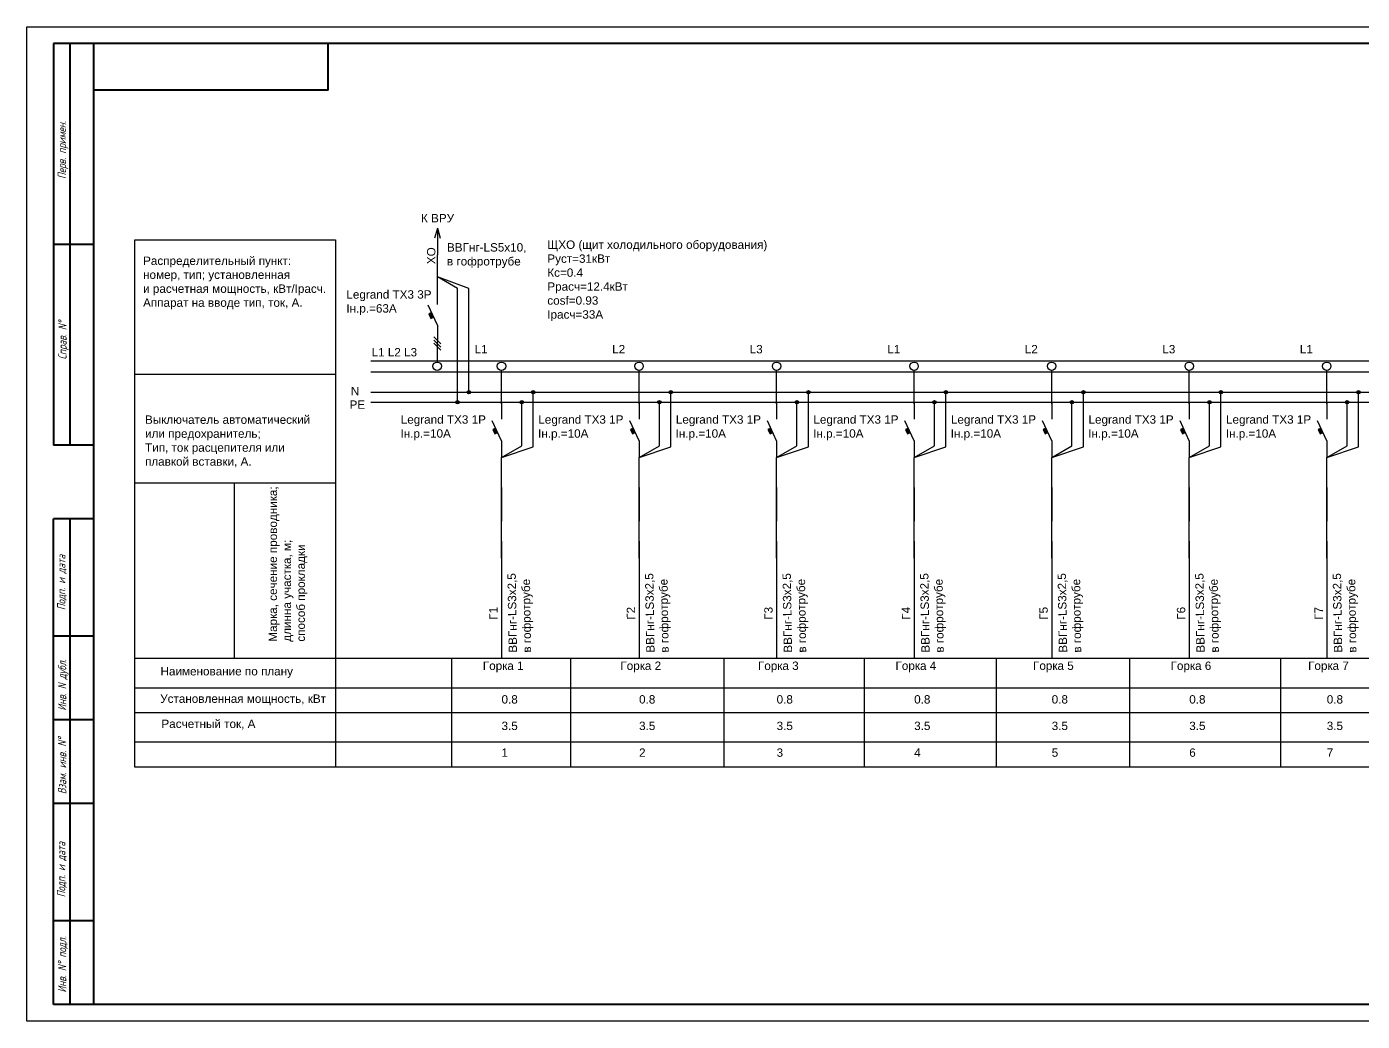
# Model space of a CAD drawing. Header units: millimetres. Extents: x 859 to 1699, y 466 to 763.
# Drawn here: x 859.1 to 1258, y 465.7 to 762.7 of the extents above; entities that cross this region are included whole.
import ezdxf
from ezdxf.enums import TextEntityAlignment as Align

# ---------------------------------------------------------------- set-up
doc = ezdxf.new("R2010")
doc.units = ezdxf.units.MM
doc.layers.add('KONTUR', color=7, linetype='Continuous')
doc.layers.add('Основная', color=7, linetype='Continuous', lineweight=40)
doc.layers.add('текст', color=7, linetype='Continuous', lineweight=30)
doc.styles.get("Standard").update_dxf_attribs({"font": 'arial.ttf'})
doc.styles.add('стиль1', font='romans.shx', dxfattribs={"width": 0.75, "oblique": 15, "height": 3.5})

# ---------------------------------------------------------------- blocks, each defined once
blk = doc.blocks.new('*U2')
for p, q in [((-11.38, 1.63), (577.5, 1.63)), ((-11.38, -1.63), (577.5, -1.63)), ((-11.38, -7.75), (577.5, -7.73)), ((-11.38, -10.75), (577.5, -10.73))]:
    blk.add_line(p, q)
at = {"char_height": 2.5, "attachment_point": 1}
for s, insert in [('N', (-17.4, -6.18)), ('PE', (-17.78, -10.21))]:
    blk.add_mtext_dynamic_manual_height_columns(s, width=0.9388, gutter_width=12.5, heights=[0], dxfattribs=dict(at, insert=insert))
blk = doc.blocks.new('Стрелка')
for q in [(-0.83, 4.98), (0, 0), (0.83, 4.98), (0, 8)]:
    blk.add_line((0, 8), q)
blk = doc.blocks.new('полная ветвь')
h = blk.add_hatch(color=256)
h.dxf.hatch_style = 1
h.paths.add_polyline_path([(8.98, -7.75, 1), (9.98, -7.75, 1)])
h = blk.add_hatch(color=256)
h.dxf.hatch_style = 1
h.paths.add_polyline_path([(5.56, -10.75, 1), (6.56, -10.75, 1)])
h = blk.add_hatch(color=256)
h.dxf.hatch_style = 1
h.paths.add_polyline_path([(-1.74, -18.47), (-2.58, -18.86), (-1.97, -20.2), (-1.12, -19.81)])
for p, q in [((0, -11.25), (0, -1.25)), ((0, -10.76), (0, -15.76)), ((6.06, -23.77), (6.06, -11.25)), ((9.48, -24.08), (9.48, -8.25)), ((0, -22.27), (-2.75, -16.27)), ((0, -22.27), (0, -27.27)), ((0, -27.27), (6.06, -23.77)), ((0, -27.27), (9.48, -24.08)), ((0.01, -41.25), (0, -27.27)), ((0.01, -36.25), (0.01, -46.25)), ((0.01, -57.27), (0.01, -41.25)), ((0.01, -52.27), (0.01, -57.27)), ((0.01, -57.27), (0.01, -87.24))]:
    blk.add_line(p, q)
at = {"linetype": 'Continuous'}
for p, q in [((-1.72, -18.46), (-2.58, -18.86)), ((-2.58, -18.86), (-1.97, -20.2)), ((-1.97, -20.2), (-1.11, -19.81)), ((-1.97, -20.2), (-1.97, -20.2))]:
    blk.add_line(p, q, dxfattribs=at)
for centre, radius in [((0, 0), 1.25), ((9.48, -7.75), 0.5), ((6.06, -10.75), 0.5)]:
    blk.add_circle(centre, radius)
for tag, p in [('Подключение', (-8.04, 3.85)), ('Автомат_001', (-30.09, -17.14)), ('Автомат_002', (-30.16, -21.32)), ('Обозначение_001', (-9.72, -90.67)), ('Обозначение_002', (-9.45, -94.88)), ('ТокРасч', (0.01, -108.63)), ('Колонка', (0.01, -116.61))]:
    blk.add_attdef(tag, p, '', height=2.5)
for tag, p in [('Длина', (2.43, -53.61)), ('Маркер', (-3.63, -75.71)), ('Марка', (2.14, -85.54)), ('Способ', (6.35, -85.54))]:
    blk.add_attdef(tag, text='', height=2.5, rotation=90.9399).set_placement(p, align=Align.TOP_LEFT)
blk.add_attdef('Мощность', text='', height=2.5).set_placement((0.01, -98.22), align=Align.TOP_LEFT)

msp = doc.modelspace()

# ---------------------------------------------------------------- hatches: boundary and pattern name
h = msp.add_hatch(color=256)
h.dxf.hatch_style = 1
h.paths.add_polyline_path([(980.04, 677.32), (979.2, 676.93), (979.81, 675.58), (980.65, 675.97)])
h = msp.add_hatch(color=256)
h.dxf.hatch_style = 1
h.paths.add_polyline_path([(988.29, 650.52, 1), (987.29, 650.52, 1)])
h = msp.add_hatch(color=256)
h.dxf.hatch_style = 1
h.paths.add_polyline_path([(991.7, 653.52, 1), (990.7, 653.52, 1)])

# ---------------------------------------------------------------- linework, layer by layer
for p, q in [((891.4, 541.53), (891.4, 699.03)), ((891.4, 699.03), (951.4, 699.03)), ((951.4, 699.03), (951.4, 574.03)), ((981.78, 679.74), (981.78, 694.54)), ((987.79, 684.54), (981.78, 688.01)), ((991.2, 684.54), (981.78, 688.01)), ((987.79, 650.52), (987.79, 684.54)), ((991.2, 653.52), (991.2, 684.54)), ((981.78, 673.52), (979.03, 679.52)), ((981.78, 673.52), (981.78, 668.52)), ((980.72, 670.06), (982.84, 667.93)), ((980.72, 669.08), (982.84, 666.96)), ((980.72, 668.19), (982.84, 666.07)), ((981.78, 662.52), (981.78, 668.52)), ((891.4, 658.87), (951.4, 658.87)), ((891.38, 626.46), (951.34, 626.46)), ((921.13, 626.37), (921.13, 574.23)), ((1559.78, 574.03), (891.4, 574.03)), ((951.4, 574.03), (951.4, 541.53)), ((986.02, 574.03), (986.02, 541.53)), ((1021.56, 574.03), (1021.56, 541.53)), ((1067.3, 574.03), (1067.3, 541.53)), ((1109.2, 574.03), (1109.2, 541.53)), ((1148.63, 574.03), (1148.63, 541.53)), ((1188.51, 574.03), (1188.51, 541.53)), ((1233.59, 574.03), (1233.59, 541.53)), ((1559.78, 565.11), (891.4, 565.11)), ((1559.78, 557.78), (891.4, 557.76)), ((1559.78, 549.03), (891.4, 549.03)), ((1559.78, 541.53), (891.4, 541.53))]:
    msp.add_line(p, q)
at = {"linetype": 'Continuous'}
for p, q in [((980.05, 677.33), (979.2, 676.93)), ((979.2, 676.93), (979.81, 675.58)), ((979.81, 675.58), (980.67, 675.98)), ((979.81, 675.58), (979.81, 675.58))]:
    msp.add_line(p, q, dxfattribs=at)
for centre, radius in [((981.72, 661.27), 1.25), ((987.79, 650.52), 0.5), ((991.2, 653.52), 0.5)]:
    msp.add_circle(centre, radius)
at = {"layer": 'KONTUR'}
for p, q in [((859.15, 465.67), (859.15, 762.67)), ((859.15, 762.67), (1699.15, 762.67)), ((1699.15, 465.67), (859.15, 465.67))]:
    msp.add_line(p, q, dxfattribs=at)
at = {"layer": 'Основная'}
for p, q in [((867.15, 757.67), (867.15, 637.67)), ((1694.15, 757.67), (867.15, 757.67)), ((872.15, 637.67), (872.15, 757.67)), ((879.15, 510.67), (879.15, 757.67)), ((949.15, 743.67), (949.15, 757.67)), ((949.15, 743.67), (879.15, 743.67)), ((879.15, 697.67), (867.15, 697.67)), ((879.15, 637.67), (867.15, 637.67)), ((867.15, 470.67), (867.15, 615.67)), ((879.15, 615.67), (867.15, 615.67)), ((872.15, 470.67), (872.15, 615.67)), ((879.15, 580.67), (867.15, 580.67)), ((879.15, 555.67), (867.15, 555.67)), ((879.15, 530.67), (867.15, 530.67)), ((879.15, 470.67), (879.15, 510.67)), ((879.15, 495.67), (867.15, 495.67)), ((1694.15, 470.67), (867.15, 470.67))]:
    msp.add_line(p, q, dxfattribs=at)

# ---------------------------------------------------------------- block references
for name, p in [('Стрелка', (981.78, 694.54)), ('*U2', (973.34, 661.27))]:
    msp.add_blockref(name, p)
ref = msp.add_blockref('полная ветвь', (1000.94, 661.27))
ref.add_attrib('Подключение', 'L1', (992.9, 665.12), dxfattribs={"height": 2.5})
ref.add_attrib('Автомат_001', 'Legrand TX3 1P', (970.85, 644.13), dxfattribs={"height": 2.5})
ref.add_attrib('Маркер', 'Г1', dxfattribs={"height": 2.5, "rotation": 90.9399}).set_placement((997.3, 585.56), align=Align.TOP_LEFT)
ref.add_attrib('Марка', 'ВВГнг-LS3x2,5', dxfattribs={"height": 2.5, "rotation": 90.9399}).set_placement((1003.08, 575.73), align=Align.TOP_LEFT)
ref.add_attrib('Способ', 'в гофротрубе', dxfattribs={"height": 2.5, "rotation": 90.9399}).set_placement((1007.29, 575.73), align=Align.TOP_LEFT)
ref.add_attrib('Обозначение_001', '    Горка 1', (991.49, 570.59), dxfattribs={"height": 2.5})
ref.add_attrib('Мощность', '0.8', dxfattribs={"height": 2.5}).set_placement((1000.94, 563.05), align=Align.TOP_LEFT)
ref.add_attrib('ТокРасч', '3.5', (1000.94, 552.64), dxfattribs={"height": 2.5})
ref.add_attrib('Колонка', '1', (1000.94, 544.66), dxfattribs={"height": 2.5})
ref.add_attrib('Автомат_002', 'Iн.р.=10А', (970.78, 639.95), dxfattribs={"height": 2.5})
ref = msp.add_blockref('полная ветвь', (1042.01, 661.27))
ref.add_attrib('Подключение', 'L2', (1033.98, 665.12), dxfattribs={"height": 2.5})
ref.add_attrib('Автомат_001', 'Legrand TX3 1P', (1011.93, 644.13), dxfattribs={"height": 2.5})
ref.add_attrib('Маркер', 'Г2', dxfattribs={"height": 2.5, "rotation": 90.9399}).set_placement((1038.38, 585.56), align=Align.TOP_LEFT)
ref.add_attrib('Марка', 'ВВГнг-LS3x2,5', dxfattribs={"height": 2.5, "rotation": 90.9399}).set_placement((1044.16, 575.73), align=Align.TOP_LEFT)
ref.add_attrib('Способ', 'в гофротрубе', dxfattribs={"height": 2.5, "rotation": 90.9399}).set_placement((1048.37, 575.73), align=Align.TOP_LEFT)
ref.add_attrib('Обозначение_001', '    Горка 2', (1032.57, 570.59), dxfattribs={"height": 2.5})
ref.add_attrib('Мощность', '0.8', dxfattribs={"height": 2.5}).set_placement((1042.02, 563.05), align=Align.TOP_LEFT)
ref.add_attrib('ТокРасч', '3.5', (1042.02, 552.64), dxfattribs={"height": 2.5})
ref.add_attrib('Колонка', '2', (1042.02, 544.66), dxfattribs={"height": 2.5})
ref.add_attrib('Автомат_002', 'Iн.р.=10А', (1011.86, 639.95), dxfattribs={"height": 2.5})
ref = msp.add_blockref('полная ветвь', (1083.09, 661.27))
ref.add_attrib('Подключение', 'L3', (1075.05, 665.12), dxfattribs={"height": 2.5})
ref.add_attrib('Автомат_001', 'Legrand TX3 1P', (1053, 644.13), dxfattribs={"height": 2.5})
ref.add_attrib('Маркер', 'Г3', dxfattribs={"height": 2.5, "rotation": 90.9399}).set_placement((1079.45, 585.56), align=Align.TOP_LEFT)
ref.add_attrib('Марка', 'ВВГнг-LS3x2,5', dxfattribs={"height": 2.5, "rotation": 90.9399}).set_placement((1085.23, 575.73), align=Align.TOP_LEFT)
ref.add_attrib('Способ', 'в гофротрубе', dxfattribs={"height": 2.5, "rotation": 90.9399}).set_placement((1089.44, 575.73), align=Align.TOP_LEFT)
ref.add_attrib('Обозначение_001', '    Горка 3', (1073.64, 570.59), dxfattribs={"height": 2.5})
ref.add_attrib('Мощность', '0.8', dxfattribs={"height": 2.5}).set_placement((1083.09, 563.05), align=Align.TOP_LEFT)
ref.add_attrib('ТокРасч', '3.5', (1083.09, 552.64), dxfattribs={"height": 2.5})
ref.add_attrib('Колонка', '3', (1083.09, 544.66), dxfattribs={"height": 2.5})
ref.add_attrib('Автомат_002', 'Iн.р.=10А', (1052.93, 639.95), dxfattribs={"height": 2.5})
ref = msp.add_blockref('полная ветвь', (1124.16, 661.27))
ref.add_attrib('Подключение', 'L1', (1116.13, 665.12), dxfattribs={"height": 2.5})
ref.add_attrib('Автомат_001', 'Legrand TX3 1P', (1094.08, 644.13), dxfattribs={"height": 2.5})
ref.add_attrib('Маркер', 'Г4', dxfattribs={"height": 2.5, "rotation": 90.9399}).set_placement((1120.53, 585.56), align=Align.TOP_LEFT)
ref.add_attrib('Марка', 'ВВГнг-LS3x2,5', dxfattribs={"height": 2.5, "rotation": 90.9399}).set_placement((1126.31, 575.73), align=Align.TOP_LEFT)
ref.add_attrib('Способ', 'в гофротрубе', dxfattribs={"height": 2.5, "rotation": 90.9399}).set_placement((1130.52, 575.73), align=Align.TOP_LEFT)
ref.add_attrib('Обозначение_001', '    Горка 4', (1114.72, 570.6), dxfattribs={"height": 2.5})
ref.add_attrib('Мощность', '0.8', dxfattribs={"height": 2.5}).set_placement((1124.17, 563.05), align=Align.TOP_LEFT)
ref.add_attrib('ТокРасч', '3.5', (1124.17, 552.64), dxfattribs={"height": 2.5})
ref.add_attrib('Колонка', '4', (1124.17, 544.66), dxfattribs={"height": 2.5})
ref.add_attrib('Автомат_002', 'Iн.р.=10А', (1094.01, 639.95), dxfattribs={"height": 2.5})
ref = msp.add_blockref('полная ветвь', (1165.24, 661.27))
ref.add_attrib('Подключение', 'L2', (1157.2, 665.12), dxfattribs={"height": 2.5})
ref.add_attrib('Автомат_001', 'Legrand TX3 1P', (1135.15, 644.13), dxfattribs={"height": 2.5})
ref.add_attrib('Маркер', 'Г5', dxfattribs={"height": 2.5, "rotation": 90.9399}).set_placement((1161.61, 585.56), align=Align.TOP_LEFT)
ref.add_attrib('Марка', 'ВВГнг-LS3x2,5', dxfattribs={"height": 2.5, "rotation": 90.9399}).set_placement((1167.38, 575.73), align=Align.TOP_LEFT)
ref.add_attrib('Способ', 'в гофротрубе', dxfattribs={"height": 2.5, "rotation": 90.9399}).set_placement((1171.59, 575.73), align=Align.TOP_LEFT)
ref.add_attrib('Обозначение_001', '    Горка 5', (1155.79, 570.6), dxfattribs={"height": 2.5})
ref.add_attrib('Мощность', '0.8', dxfattribs={"height": 2.5}).set_placement((1165.24, 563.05), align=Align.TOP_LEFT)
ref.add_attrib('ТокРасч', '3.5', (1165.24, 552.64), dxfattribs={"height": 2.5})
ref.add_attrib('Колонка', '5', (1165.24, 544.66), dxfattribs={"height": 2.5})
ref.add_attrib('Автомат_002', 'Iн.р.=10А', (1135.08, 639.95), dxfattribs={"height": 2.5})
ref = msp.add_blockref('полная ветвь', (1206.31, 661.27))
ref.add_attrib('Подключение', 'L3', (1198.28, 665.12), dxfattribs={"height": 2.5})
ref.add_attrib('Автомат_001', 'Legrand TX3 1P', (1176.23, 644.13), dxfattribs={"height": 2.5})
ref.add_attrib('Маркер', 'Г6', dxfattribs={"height": 2.5, "rotation": 90.9399}).set_placement((1202.68, 585.56), align=Align.TOP_LEFT)
ref.add_attrib('Марка', 'ВВГнг-LS3x2,5', dxfattribs={"height": 2.5, "rotation": 90.9399}).set_placement((1208.46, 575.73), align=Align.TOP_LEFT)
ref.add_attrib('Способ', 'в гофротрубе', dxfattribs={"height": 2.5, "rotation": 90.9399}).set_placement((1212.67, 575.73), align=Align.TOP_LEFT)
ref.add_attrib('Обозначение_001', '    Горка 6', (1196.87, 570.59), dxfattribs={"height": 2.5})
ref.add_attrib('Мощность', '0.8', dxfattribs={"height": 2.5}).set_placement((1206.32, 563.05), align=Align.TOP_LEFT)
ref.add_attrib('ТокРасч', '3.5', (1206.32, 552.64), dxfattribs={"height": 2.5})
ref.add_attrib('Колонка', '6', (1206.32, 544.66), dxfattribs={"height": 2.5})
ref.add_attrib('Автомат_002', 'Iн.р.=10А', (1176.16, 639.95), dxfattribs={"height": 2.5})
ref = msp.add_blockref('полная ветвь', (1247.39, 661.27))
ref.add_attrib('Подключение', 'L1', (1239.35, 665.12), dxfattribs={"height": 2.5})
ref.add_attrib('Автомат_001', 'Legrand TX3 1P', (1217.3, 644.13), dxfattribs={"height": 2.5})
ref.add_attrib('Маркер', 'Г7', dxfattribs={"height": 2.5, "rotation": 90.9399}).set_placement((1243.76, 585.56), align=Align.TOP_LEFT)
ref.add_attrib('Марка', 'ВВГнг-LS3x2,5', dxfattribs={"height": 2.5, "rotation": 90.9399}).set_placement((1249.53, 575.73), align=Align.TOP_LEFT)
ref.add_attrib('Способ', 'в гофротрубе', dxfattribs={"height": 2.5, "rotation": 90.9399}).set_placement((1253.74, 575.73), align=Align.TOP_LEFT)
ref.add_attrib('Обозначение_001', '    Горка 7', (1237.94, 570.6), dxfattribs={"height": 2.5})
ref.add_attrib('Мощность', '0.8', dxfattribs={"height": 2.5}).set_placement((1247.39, 563.05), align=Align.TOP_LEFT)
ref.add_attrib('ТокРасч', '3.5', (1247.39, 552.64), dxfattribs={"height": 2.5})
ref.add_attrib('Колонка', '7', (1247.39, 544.66), dxfattribs={"height": 2.5})
ref.add_attrib('Автомат_002', 'Iн.р.=10А', (1217.23, 639.95), dxfattribs={"height": 2.5})

# ---------------------------------------------------------------- texts
at = {"char_height": 2.5, "attachment_point": 1}
for s, width, insert in [('К ВРУ', 15.8143, (976.9, 706.74)), ('ВВГнг-LS5x10,\\Pв гофротрубе', 33.8081, (984.65, 698.03)), ('ЩХО (щит холодильного оборудования)\\PPуст=31кВт\\PКс=0.4\\PРрасч=12.4кВт\\Pcosf=0.93\\PIрасч=33A', 68.0665, (1014.62, 698.83)), ('Распределительный пункт:\\Pномер, тип; установленная\\Pи расчетная мощность, кВт/Iрасч. Аппарат на вводе тип, ток, А.', 55.2331, (893.9, 694.03)), ('Legrand TX3 3P\\PIн.р.=63А', 27.1918, (954.61, 683.97)), ('L1 L2 L3', 14.4703, (962.13, 666.71)), ('Выключатель автоматический\\Pили предохранитель;\\PТип, ток расцепителя или\\Pплавкой вставки, А.', 49.8574, (894.48, 646.58)), ('Наименование по плану', 47.5, (899.1, 571.45)), ('Установленная мощность, кВт', 50, (899.01, 563.26)), ('Расчетный ток, А', 50, (899.38, 555.75))]:
    msp.add_mtext_dynamic_manual_height_columns(s, width=width, gutter_width=12.5, heights=[0], dxfattribs=dict(at, insert=insert))
at = {"char_height": 2.5, "attachment_point": 1, "rotation": 90}
for s, width, insert in [('ХО', 7.7148, (978.69, 691.76)), ('Марка, сечение проводника;\\Pдлинна участка, м; \\Pспособ прокладки', 46.8328, (931.4, 579.03))]:
    msp.add_mtext_dynamic_manual_height_columns(s, width=width, gutter_width=12.5, heights=[0], dxfattribs=dict(at, insert=insert))
at = {"layer": 'текст', "style": 'стиль1', "oblique": 15, "width": 0.75}
for s, p in [('Перв. примен.', (870.9, 717.18)), ('Справ. N%%d', (871.05, 663.29)), ('Подп. и дата', (870.72, 588.44)), ('Инв. N дубл.', (870.96, 558.41)), ('Взам. инв. N%%d', (870.96, 533.49)), ('Подп. и дата', (870.67, 502.7)), ('Инв. N%%d подл.', (870.96, 474.23))]:
    msp.add_text(s, height=2.5, rotation=90, dxfattribs=at).set_placement(p)

doc.saveas('drawing.dxf')
